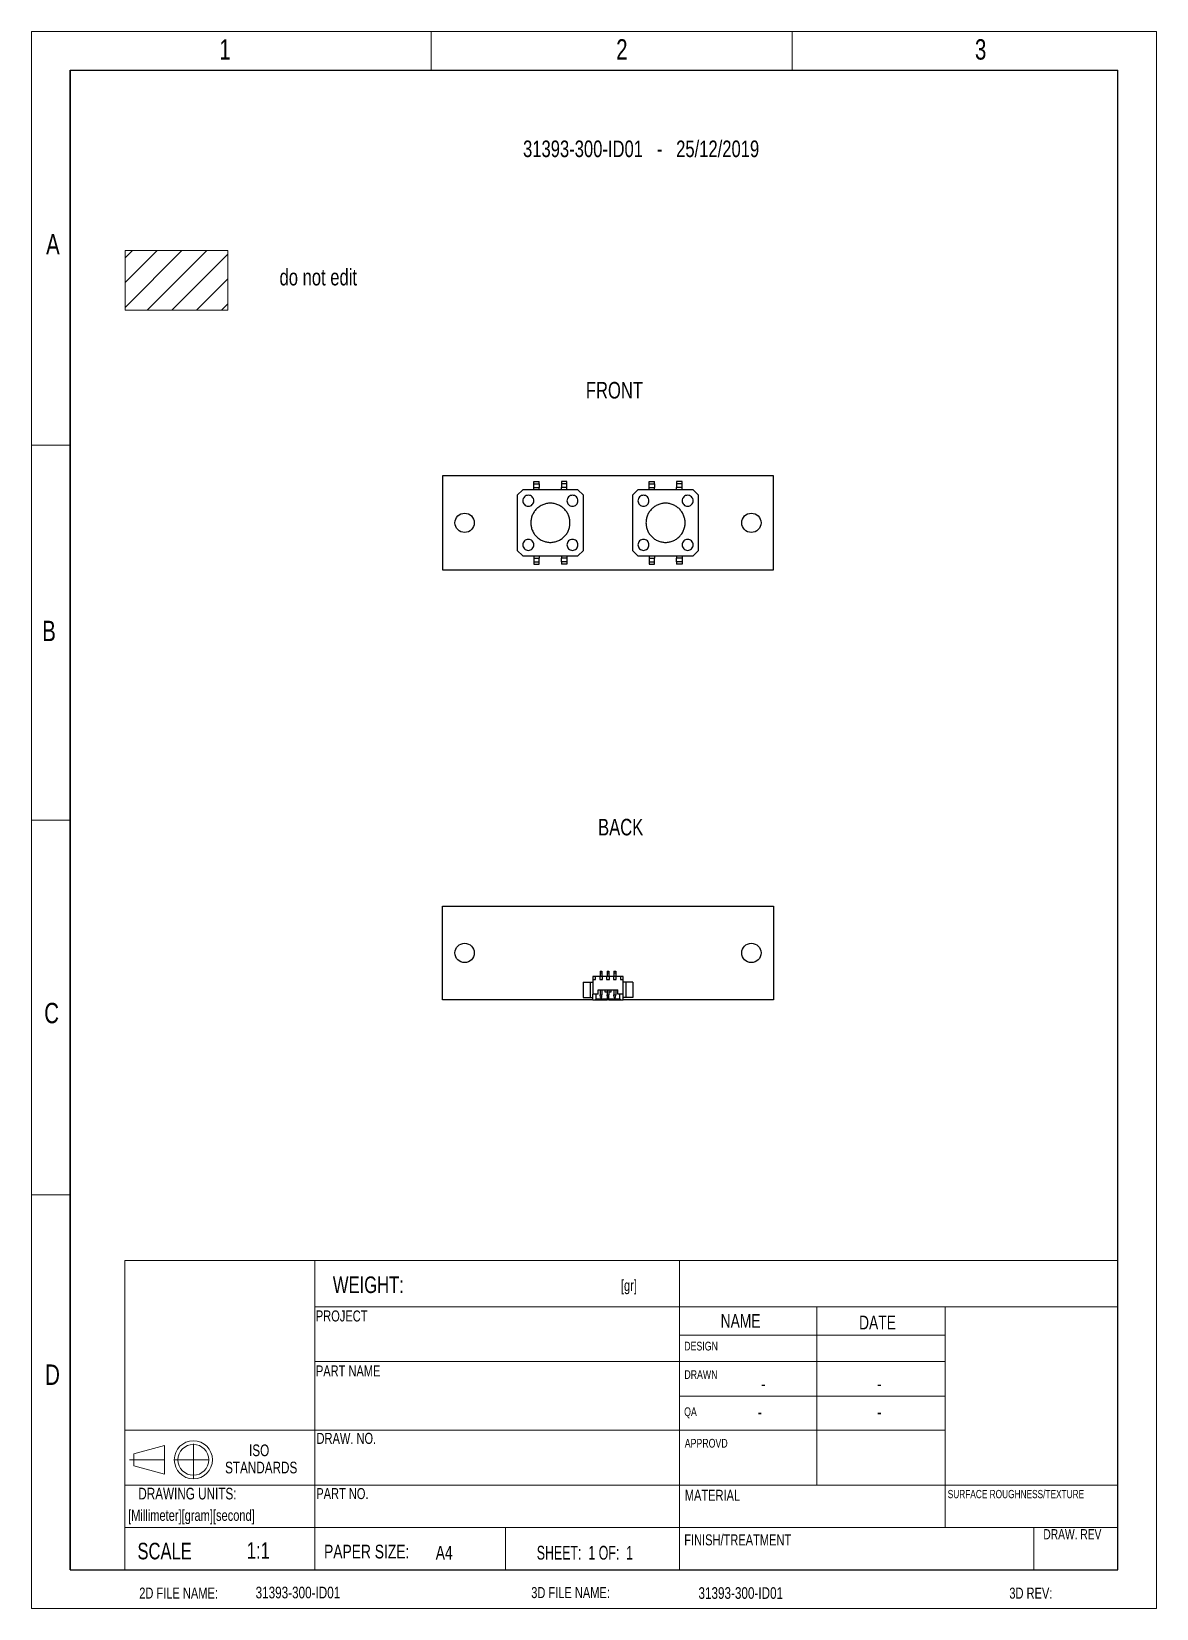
# Model space of a CAD drawing. Header units: millimetres. Extents: x 4 to 208, y 5 to 291.
import ezdxf

# ---------------------------------------------------------------- set-up
doc = ezdxf.new("R2010")
doc.units = ezdxf.units.MM
doc.linetypes.add('CENTER', pattern=[10.16, 6.35, -1.27, 1.27, -1.27])
doc.styles.add('SLDTEXTSTYLE0', font='TXT', dxfattribs={"width": 0.75})
doc.styles.add('SLDTEXTSTYLE1', font='TXT', dxfattribs={"width": 0.671875})

# ---------------------------------------------------------------- blocks, each defined once
blk = doc.blocks.new('SW_NOTE_0')
at = {"color": 0, "linetype": 'Continuous', "lineweight": 0, "char_height": 2.117, "attachment_point": 2, "style": 'SLDTEXTSTYLE0'}
for s, insert in [('ISO', (2.28, 2.73)), ('STANDARDS', (2.65, -0.39))]:
    blk.add_mtext(s, dxfattribs=dict(at, insert=insert))

msp = doc.modelspace()

# ---------------------------------------------------------------- hatches: boundary and pattern name
at = {"linetype": 'Continuous'}
h = msp.add_hatch(dxfattribs=at)
h.set_pattern_fill('ANSI31', style=0)
h.paths.add_polyline_path([(21.37, 240.88), (40.01, 240.88), (40.01, 251.69), (21.37, 251.69)], flags=0)

# ---------------------------------------------------------------- linework, layer by layer
at = {"color": 7, "linetype": 'Continuous', "lineweight": 18}
for p, q in [((4.39, 291.42), (4.39, 5.42)), ((208.39, 291.42), (4.39, 291.42)), ((76.87, 291.42), (76.87, 284.42)), ((142.35, 291.42), (142.35, 284.42)), ((208.39, 5.42), (208.39, 291.42)), ((201.39, 284.42), (52.43, 284.42)), ((52.43, 284.42), (201.39, 284.42)), ((201.39, 258.96), (201.39, 284.42)), ((201.39, 258.96), (201.39, 284.42)), ((21.37, 251.69), (40.01, 251.69)), ((21.37, 251.69), (21.37, 240.88)), ((40.01, 251.69), (40.01, 240.88)), ((21.37, 240.88), (40.01, 240.88)), ((4.39, 216.42), (11.39, 216.42)), ((4.39, 148.42), (11.39, 148.42)), ((4.39, 80.42), (11.39, 80.42)), ((55.77, 68.54), (21.33, 68.54)), ((21.33, 68.54), (21.33, 54.01)), ((121.91, 68.54), (55.77, 68.54)), ((55.77, 68.54), (55.77, 60.1)), ((121.91, 60.1), (121.91, 68.54)), ((121.91, 68.54), (201.39, 68.54)), ((55.77, 60.1), (201.39, 60.1)), ((55.77, 60.1), (55.77, 20.12)), ((121.91, 27.81), (121.91, 60.1)), ((146.78, 56.46), (146.78, 60.1)), ((170.06, 60.1), (170.06, 27.81)), ((170.06, 55), (121.91, 55)), ((146.78, 56.46), (146.78, 50.2)), ((21.33, 27.81), (21.33, 54.01)), ((55.77, 50.2), (121.91, 50.2)), ((146.78, 50.2), (121.91, 50.2)), ((146.78, 50.2), (146.78, 43.94)), ((146.78, 50.2), (170.06, 50.2)), ((146.78, 43.94), (121.91, 43.94)), ((146.78, 43.94), (146.78, 27.81)), ((146.78, 43.94), (170.06, 43.94)), ((21.33, 37.74), (55.77, 37.74)), ((121.91, 37.74), (55.77, 37.74)), ((145.43, 37.74), (121.91, 37.74)), ((145.43, 37.74), (170.06, 37.74)), ((21.33, 27.81), (21.33, 35.51)), ((21.33, 27.81), (21.33, 35.51)), ((22.93, 33.49), (28.49, 34.98)), ((28.49, 29.78), (28.49, 34.98)), ((22.93, 33.49), (22.93, 31.28)), ((22.93, 31.28), (28.49, 29.78)), ((55.77, 27.81), (21.33, 27.81)), ((21.33, 20.12), (21.33, 27.81)), ((55.77, 27.81), (121.91, 27.81)), ((121.91, 27.81), (121.91, 12.42)), ((170.06, 27.81), (121.91, 27.81)), ((170.06, 27.81), (170.06, 20.12)), ((185.73, 27.81), (170.06, 27.81)), ((185.73, 27.81), (201.39, 27.81)), ((21.33, 12.42), (21.33, 20.12)), ((121.91, 20.12), (21.33, 20.12)), ((55.77, 20.12), (55.77, 12.42)), ((90.37, 20.12), (90.37, 12.42)), ((121.91, 20.12), (201.39, 20.12)), ((186.14, 20.12), (186.14, 12.42)), ((4.39, 5.42), (208.39, 5.42))]:
    msp.add_line(p, q, dxfattribs=at)
at = {"color": 7, "linetype": 'Continuous', "lineweight": 25}
for p, q in [((11.39, 284.42), (201.39, 284.42)), ((11.39, 12.42), (11.39, 284.42)), ((11.39, 284.42), (11.39, 12.42)), ((201.39, 12.42), (201.39, 284.42)), ((201.39, 12.42), (201.39, 284.42)), ((78.93, 210.82), (78.93, 193.82)), ((138.93, 210.82), (78.93, 210.82)), ((95.48, 209.82), (96.48, 209.82)), ((95.48, 209.41), (95.48, 209.82)), ((95.48, 209.41), (96.48, 209.41)), ((95.48, 208.75), (95.48, 209.41)), ((96.48, 209.41), (96.48, 209.82)), ((96.48, 209.41), (96.48, 208.75)), ((101.48, 209.82), (100.48, 209.82)), ((100.48, 209.82), (100.48, 209.41)), ((101.48, 209.41), (100.48, 209.41)), ((100.48, 209.41), (100.48, 208.75)), ((101.48, 209.41), (101.48, 209.82)), ((101.48, 208.75), (101.48, 209.41)), ((116.37, 209.82), (117.37, 209.82)), ((116.37, 209.41), (116.37, 209.82)), ((116.37, 209.41), (117.37, 209.41)), ((116.37, 208.75), (116.37, 209.41)), ((117.37, 209.41), (117.37, 209.82)), ((117.37, 209.41), (117.37, 208.75)), ((122.37, 209.82), (121.37, 209.82)), ((121.37, 209.82), (121.37, 209.41)), ((122.37, 209.41), (121.37, 209.41)), ((121.37, 209.41), (121.37, 208.75)), ((122.37, 209.41), (122.37, 209.82)), ((122.37, 208.75), (122.37, 209.41)), ((138.93, 193.82), (138.93, 210.82)), ((93.48, 208.32), (92.48, 207.32)), ((92.48, 207.32), (92.48, 197.32)), ((103.48, 208.32), (93.48, 208.32)), ((95.48, 208.75), (96.48, 208.75)), ((95.48, 208.32), (95.48, 208.75)), ((96.48, 208.32), (96.48, 208.75)), ((101.48, 208.75), (100.48, 208.75)), ((100.48, 208.32), (100.48, 208.75)), ((101.48, 208.32), (101.48, 208.75)), ((104.48, 207.32), (103.48, 208.32)), ((104.48, 197.32), (104.48, 207.32)), ((114.37, 208.32), (113.37, 207.32)), ((113.37, 207.32), (113.37, 197.32)), ((124.37, 208.32), (114.37, 208.32)), ((116.37, 208.75), (117.37, 208.75)), ((116.37, 208.32), (116.37, 208.75)), ((117.37, 208.32), (117.37, 208.75)), ((122.37, 208.75), (121.37, 208.75)), ((121.37, 208.32), (121.37, 208.75)), ((122.37, 208.32), (122.37, 208.75)), ((125.37, 207.32), (124.37, 208.32)), ((125.37, 197.32), (125.37, 207.32)), ((92.48, 197.32), (93.48, 196.32)), ((93.48, 196.32), (103.48, 196.32)), ((95.48, 196.32), (95.48, 195.9)), ((95.48, 195.9), (96.48, 195.9)), ((95.48, 195.9), (95.48, 195.24)), ((95.48, 195.24), (96.48, 195.24)), ((95.48, 195.24), (95.48, 194.82)), ((95.48, 194.82), (96.48, 194.82)), ((96.48, 196.32), (96.48, 195.9)), ((96.48, 195.24), (96.48, 195.9)), ((96.48, 194.82), (96.48, 195.24)), ((100.48, 196.32), (100.48, 195.9)), ((101.48, 195.9), (100.48, 195.9)), ((100.48, 195.24), (100.48, 195.9)), ((101.48, 195.24), (100.48, 195.24)), ((100.48, 195.24), (100.48, 194.82)), ((101.48, 194.82), (100.48, 194.82)), ((101.48, 196.32), (101.48, 195.9)), ((101.48, 195.9), (101.48, 195.24)), ((101.48, 195.24), (101.48, 194.82)), ((103.48, 196.32), (104.48, 197.32)), ((113.37, 197.32), (114.37, 196.32)), ((114.37, 196.32), (124.37, 196.32)), ((116.37, 196.32), (116.37, 195.9)), ((116.37, 195.9), (117.37, 195.9)), ((116.37, 195.9), (116.37, 195.24)), ((116.37, 195.24), (117.37, 195.24)), ((116.37, 195.24), (116.37, 194.82)), ((116.37, 194.82), (117.37, 194.82)), ((117.37, 196.32), (117.37, 195.9)), ((117.37, 195.24), (117.37, 195.9)), ((117.37, 194.82), (117.37, 195.24)), ((121.37, 196.32), (121.37, 195.9)), ((122.37, 195.9), (121.37, 195.9)), ((121.37, 195.24), (121.37, 195.9)), ((122.37, 195.24), (121.37, 195.24)), ((121.37, 195.24), (121.37, 194.82)), ((122.37, 194.82), (121.37, 194.82)), ((122.37, 196.32), (122.37, 195.9)), ((122.37, 195.9), (122.37, 195.24)), ((122.37, 195.24), (122.37, 194.82)), ((124.37, 196.32), (125.37, 197.32)), ((78.93, 193.82), (138.93, 193.82)), ((78.93, 115.81), (78.93, 132.81)), ((78.93, 132.81), (138.93, 132.81)), ((138.93, 132.81), (138.93, 115.81)), ((107.52, 121.01), (107.84, 121.01)), ((107.52, 121.01), (107.52, 120.71)), ((107.52, 120.71), (107.84, 120.71)), ((107.52, 120.71), (107.52, 120.01)), ((107.84, 121.01), (107.84, 120.71)), ((107.84, 120.71), (107.84, 120.01)), ((108.77, 121.01), (109.09, 121.01)), ((108.77, 121.01), (108.77, 120.71)), ((108.77, 120.71), (109.09, 120.71)), ((108.77, 120.71), (108.77, 120.01)), ((109.09, 121.01), (109.09, 120.71)), ((109.09, 120.71), (109.09, 120.01)), ((110.02, 121.01), (110.34, 121.01)), ((110.02, 121.01), (110.02, 120.71)), ((110.02, 120.71), (110.34, 120.71)), ((110.02, 120.71), (110.02, 120.01)), ((110.34, 121.01), (110.34, 120.71)), ((110.34, 120.71), (110.34, 120.01)), ((104.43, 119.01), (104.43, 116.21)), ((104.43, 119.01), (105.68, 119.01)), ((105.68, 119.01), (106.18, 119.01)), ((105.68, 119.01), (105.68, 116.21)), ((106.18, 120.01), (106.18, 119.51)), ((106.68, 120.01), (106.18, 120.01)), ((106.18, 119.51), (106.18, 116.81)), ((106.18, 119.51), (106.68, 119.51)), ((106.68, 119.51), (106.68, 120.01)), ((107.43, 120.01), (106.68, 120.01)), ((107.13, 117.61), (110.73, 117.61)), ((107.13, 116.81), (107.13, 117.61)), ((107.43, 120.01), (107.43, 119.51)), ((107.93, 120.01), (107.43, 120.01)), ((107.43, 119.51), (107.93, 119.51)), ((107.52, 117.61), (107.52, 116.71)), ((107.84, 117.61), (107.84, 116.71)), ((107.93, 119.51), (107.93, 120.01)), ((108.68, 120.01), (107.93, 120.01)), ((108.35, 117.61), (108.35, 117.26)), ((108.68, 120.01), (108.68, 119.51)), ((109.18, 120.01), (108.68, 120.01)), ((108.68, 119.51), (109.18, 119.51)), ((108.77, 117.61), (108.77, 116.71)), ((109.09, 117.61), (109.09, 116.71)), ((109.18, 119.51), (109.18, 120.01)), ((109.93, 120.01), (109.18, 120.01)), ((109.5, 117.26), (109.5, 117.61)), ((109.93, 120.01), (109.93, 119.51)), ((110.43, 120.01), (109.93, 120.01)), ((109.93, 119.51), (110.43, 119.51)), ((110.02, 117.61), (110.02, 116.71)), ((110.34, 117.61), (110.34, 116.71)), ((110.43, 119.51), (110.43, 120.01)), ((111.18, 120.01), (110.43, 120.01)), ((110.73, 116.81), (110.73, 117.61)), ((111.18, 120.01), (111.18, 119.51)), ((111.68, 120.01), (111.18, 120.01)), ((111.18, 119.51), (111.68, 119.51)), ((111.68, 119.51), (111.68, 120.01)), ((111.68, 116.81), (111.68, 119.51)), ((112.18, 119.01), (111.68, 119.01)), ((112.18, 119.01), (112.18, 116.21)), ((113.43, 119.01), (112.18, 119.01)), ((113.43, 119.01), (113.43, 116.21)), ((106.18, 115.81), (78.93, 115.81)), ((104.43, 116.21), (105.68, 116.21)), ((105.68, 116.21), (106.18, 116.21)), ((107.13, 116.81), (106.18, 116.81)), ((106.18, 115.81), (106.18, 116.81)), ((106.18, 115.81), (106.58, 115.81)), ((106.58, 115.81), (106.78, 116.01)), ((106.58, 115.81), (108.78, 115.81)), ((106.78, 116.01), (106.78, 116.81)), ((106.78, 116.01), (108.78, 116.01)), ((107.52, 116.71), (107.84, 116.71)), ((107.57, 116.21), (107.52, 116.71)), ((107.57, 116.21), (107.79, 116.21)), ((107.79, 116.21), (107.84, 116.71)), ((108.35, 117.26), (108.77, 117.26)), ((108.77, 116.71), (109.09, 116.71)), ((108.82, 116.21), (108.77, 116.71)), ((108.78, 116.61), (108.78, 116.01)), ((108.78, 115.81), (108.78, 116.01)), ((109.08, 115.81), (108.78, 115.81)), ((108.82, 116.21), (109.04, 116.21)), ((109.04, 116.21), (109.09, 116.71)), ((109.08, 116.01), (109.08, 116.61)), ((109.08, 116.01), (111.08, 116.01)), ((109.08, 116.01), (109.08, 115.81)), ((109.08, 115.81), (111.28, 115.81)), ((109.09, 117.26), (109.5, 117.26)), ((110.02, 116.71), (110.34, 116.71)), ((110.07, 116.21), (110.02, 116.71)), ((110.07, 116.21), (110.29, 116.21)), ((110.29, 116.21), (110.34, 116.71)), ((111.68, 116.81), (110.73, 116.81)), ((111.08, 116.01), (111.08, 116.81)), ((111.28, 115.81), (111.08, 116.01)), ((111.28, 115.81), (111.68, 115.81)), ((111.68, 115.81), (111.68, 116.81)), ((112.18, 116.21), (111.68, 116.21)), ((138.93, 115.81), (111.68, 115.81)), ((113.43, 116.21), (112.18, 116.21)), ((11.39, 12.42), (201.39, 12.42)), ((11.39, 12.42), (201.39, 12.42))]:
    msp.add_line(p, q, dxfattribs=at)
at = {"color": 7, "linetype": 'CENTER', "lineweight": 18}
for p, q in [((33.74, 28.92), (33.74, 35.85)), ((22.17, 32.38), (29.19, 32.38)), ((30.28, 32.38), (37.2, 32.38))]:
    msp.add_line(p, q, dxfattribs=at)
at = {"color": 7, "linetype": 'Continuous', "lineweight": 25}
for centre in [(82.93, 202.32), (134.93, 202.32), (82.93, 124.31), (134.93, 124.31)]:
    msp.add_circle(centre, 1.75, dxfattribs=at)
at = {"color": 7, "linetype": 'Continuous', "lineweight": 18}
for radius in [3.46, 2.8]:
    msp.add_circle((33.74, 32.38), radius, dxfattribs=at)
at = {"color": 7, "linetype": 'Continuous', "lineweight": 25}
for points in [[(94.48, 205.32), (94.35, 205.34), (94.09, 205.37), (93.76, 205.6), (93.54, 205.93), (93.46, 206.32), (93.54, 206.71), (93.76, 207.05), (94.09, 207.27), (94.48, 207.35), (94.88, 207.27), (95.21, 207.05), (95.43, 206.71), (95.51, 206.32), (95.43, 205.93), (95.21, 205.6), (94.88, 205.37), (94.62, 205.34), (94.48, 205.32)], [(102.48, 205.32), (102.35, 205.34), (102.09, 205.37), (101.76, 205.6), (101.54, 205.93), (101.46, 206.32), (101.54, 206.71), (101.76, 207.05), (102.09, 207.27), (102.48, 207.35), (102.88, 207.27), (103.21, 207.05), (103.43, 206.71), (103.51, 206.32), (103.43, 205.93), (103.21, 205.6), (102.88, 205.37), (102.62, 205.34), (102.48, 205.32)], [(115.37, 205.32), (115.24, 205.34), (114.97, 205.37), (114.64, 205.6), (114.42, 205.93), (114.34, 206.32), (114.42, 206.71), (114.64, 207.05), (114.97, 207.27), (115.37, 207.35), (115.76, 207.27), (116.09, 207.05), (116.32, 206.71), (116.39, 206.32), (116.32, 205.93), (116.09, 205.6), (115.76, 205.37), (115.5, 205.34), (115.37, 205.32)], [(123.37, 205.32), (123.24, 205.34), (122.97, 205.37), (122.64, 205.6), (122.42, 205.93), (122.34, 206.32), (122.42, 206.71), (122.64, 207.05), (122.97, 207.27), (123.37, 207.35), (123.76, 207.27), (124.09, 207.05), (124.32, 206.71), (124.39, 206.32), (124.32, 205.93), (124.09, 205.6), (123.76, 205.37), (123.5, 205.34), (123.37, 205.32)], [(94.93, 202.32), (94.95, 202.55), (94.97, 203.02), (95.19, 203.69), (95.51, 204.31), (95.96, 204.85), (96.5, 205.29), (97.12, 205.62), (97.79, 205.83), (98.48, 205.9), (99.18, 205.83), (99.85, 205.62), (100.47, 205.29), (101.01, 204.85), (101.46, 204.31), (101.79, 203.69), (101.99, 203.02), (102.06, 202.32), (101.99, 201.63), (101.79, 200.95), (101.46, 200.34), (101.01, 199.8), (100.47, 199.35), (99.85, 199.02), (99.18, 198.82), (98.48, 198.75), (97.79, 198.82), (97.12, 199.02), (96.5, 199.35), (95.96, 199.8), (95.51, 200.34), (95.19, 200.95), (94.97, 201.63), (94.95, 202.09), (94.93, 202.32)], [(115.82, 202.32), (115.83, 202.55), (115.86, 203.02), (116.07, 203.69), (116.4, 204.31), (116.84, 204.85), (117.38, 205.29), (118, 205.62), (118.67, 205.83), (119.37, 205.9), (120.06, 205.83), (120.73, 205.62), (121.35, 205.29), (121.89, 204.85), (122.34, 204.31), (122.67, 203.69), (122.87, 203.02), (122.94, 202.32), (122.87, 201.63), (122.67, 200.95), (122.34, 200.34), (121.89, 199.8), (121.35, 199.35), (120.73, 199.02), (120.06, 198.82), (119.37, 198.75), (118.67, 198.82), (118, 199.02), (117.38, 199.35), (116.84, 199.8), (116.4, 200.34), (116.07, 200.95), (115.86, 201.63), (115.83, 202.09), (115.82, 202.32)], [(94.48, 199.32), (94.62, 199.31), (94.88, 199.28), (95.21, 199.05), (95.43, 198.72), (95.51, 198.32), (95.43, 197.93), (95.21, 197.6), (94.88, 197.37), (94.48, 197.3), (94.09, 197.37), (93.76, 197.6), (93.54, 197.93), (93.46, 198.32), (93.54, 198.72), (93.76, 199.05), (94.09, 199.28), (94.35, 199.31), (94.48, 199.32)], [(102.48, 197.32), (102.35, 197.34), (102.09, 197.37), (101.76, 197.6), (101.54, 197.93), (101.46, 198.32), (101.54, 198.71), (101.76, 199.05), (102.09, 199.27), (102.48, 199.35), (102.88, 199.27), (103.21, 199.05), (103.43, 198.71), (103.51, 198.32), (103.43, 197.93), (103.21, 197.6), (102.88, 197.37), (102.62, 197.34), (102.48, 197.32)], [(115.37, 199.32), (115.5, 199.31), (115.76, 199.28), (116.09, 199.05), (116.32, 198.72), (116.39, 198.32), (116.32, 197.93), (116.09, 197.6), (115.76, 197.37), (115.37, 197.3), (114.97, 197.37), (114.64, 197.6), (114.42, 197.93), (114.34, 198.32), (114.42, 198.72), (114.64, 199.05), (114.97, 199.28), (115.24, 199.31), (115.37, 199.32)], [(123.37, 197.32), (123.24, 197.34), (122.97, 197.37), (122.64, 197.6), (122.42, 197.93), (122.34, 198.32), (122.42, 198.71), (122.64, 199.05), (122.97, 199.27), (123.37, 199.35), (123.76, 199.27), (124.09, 199.05), (124.32, 198.71), (124.39, 198.32), (124.32, 197.93), (124.09, 197.6), (123.76, 197.37), (123.5, 197.34), (123.37, 197.32)]]:
    msp.add_open_spline(points, degree=3, dxfattribs=at)

# ---------------------------------------------------------------- block references
at = {"color": 7, "linetype": 'Continuous', "lineweight": 0}
msp.add_blockref('SW_NOTE_0', (43.39, 32.43), dxfattribs=at)

# ---------------------------------------------------------------- texts
for s, insert, char_height, attachment_point, style in [('1', (38.45, 290.03), 3.7, 1, 'SLDTEXTSTYLE0'), ('2', (110.42, 290.03), 3.7, 1, 'SLDTEXTSTYLE0'), ('3', (175.48, 290.03), 3.7, 1, 'SLDTEXTSTYLE0'), ('31393-300-ID01   -   25/12/2019', (136.35, 271.65), 3, 3, 'SLDTEXTSTYLE0'), ('A', (7.03, 254.69), 3.7, 1, 'SLDTEXTSTYLE0'), ('do not edit', (63.42, 248.38), 3, 3, 'SLDTEXTSTYLE0'), ('FRONT', (115.28, 227.87), 3, 3, 'SLDTEXTSTYLE0'), ('B', (6.33, 184.56), 3.7, 1, 'SLDTEXTSTYLE0'), ('BACK', (115.33, 148.63), 3, 3, 'SLDTEXTSTYLE0'), ('C', (6.69, 115.26), 3.7, 1, 'SLDTEXTSTYLE0'), ('WEIGHT:', (71.91, 65.63), 3, 3, 'SLDTEXTSTYLE0'), ('D', (6.86, 49.67), 3.7, 1, 'SLDTEXTSTYLE0'), ('-', (137.12, 47.35), 2.38, 2, 'SLDTEXTSTYLE0'), ('-', (158.13, 47.35), 2.38, 2, 'SLDTEXTSTYLE0'), ('-', (136.46, 42.24), 2.38, 2, 'SLDTEXTSTYLE0'), ('-', (158.13, 42.24), 2.38, 2, 'SLDTEXTSTYLE0'), ('DRAWING UNITS:', (32.66, 27.31), 2.1167, 2, 'SLDTEXTSTYLE0'), ('A4', (77.69, 16.78), 2.5, 1, 'SLDTEXTSTYLE0'), ('SHEET:  1 OF:  1', (96.01, 16.78), 2.5, 1, 'SLDTEXTSTYLE1')]:
    msp.add_mtext(s, dxfattribs=dict(at, insert=insert, char_height=char_height, attachment_point=attachment_point, style=style))
at = {"color": 7, "linetype": 'Continuous', "lineweight": 0, "rotation": 0, "style": 'SLDTEXTSTYLE0'}
for s, insert, char_height, attachment_point in [('[gr]', (111.28, 65.01), 2, 1), ('PROJECT', (55.95, 59.47), 2, 1), ('NAME', (129.36, 58.82), 2.5, 1), ('DATE', (154.46, 58.53), 2.5, 1), ('DESIGN', (122.76, 53.8), 1.587, 1), ('PART NAME', (55.96, 49.5), 2, 1), ('DRAWN', (122.78, 48.63), 1.587, 1), ('QA', (122.74, 41.9), 1.587, 1), ('DRAW. NO.', (56.08, 37.27), 2, 1), ('APPROVD', (122.85, 36.18), 1.587, 1), ('PART NO.', (56.03, 27.26), 2, 1), ('MATERIAL', (122.86, 26.95), 2, 1), ('SURFACE ROUGHNESS/TEXTURE', (170.54, 26.92), 1.5, 1), ('[Millimeter][gram][second]', (21.91, 23.31), 2, 1), ('SCALE', (23.6, 17.33), 3, 1), ('1:1', (43.43, 17.44), 3, 1), ('FINISH/TREATMENT', (122.76, 18.86), 2, 1), ('DRAW. REV', (187.88, 19.81), 1.852, 1), ('PAPER SIZE:', (57.44, 16.99), 2.5, 1), ('2D FILE NAME:', (23.93, 9.21), 2, 1), ('31393-300-ID01', (52.7, 9.37), 2.1167, 2), ('3D FILE NAME:', (95.01, 9.3), 2, 1), ('31393-300-ID01', (133.01, 9.28), 2.1167, 2), ('3D REV:', (181.72, 9.2), 2, 1)]:
    msp.add_mtext(s, dxfattribs=dict(at, insert=insert, char_height=char_height, attachment_point=attachment_point))

doc.saveas('drawing.dxf')
